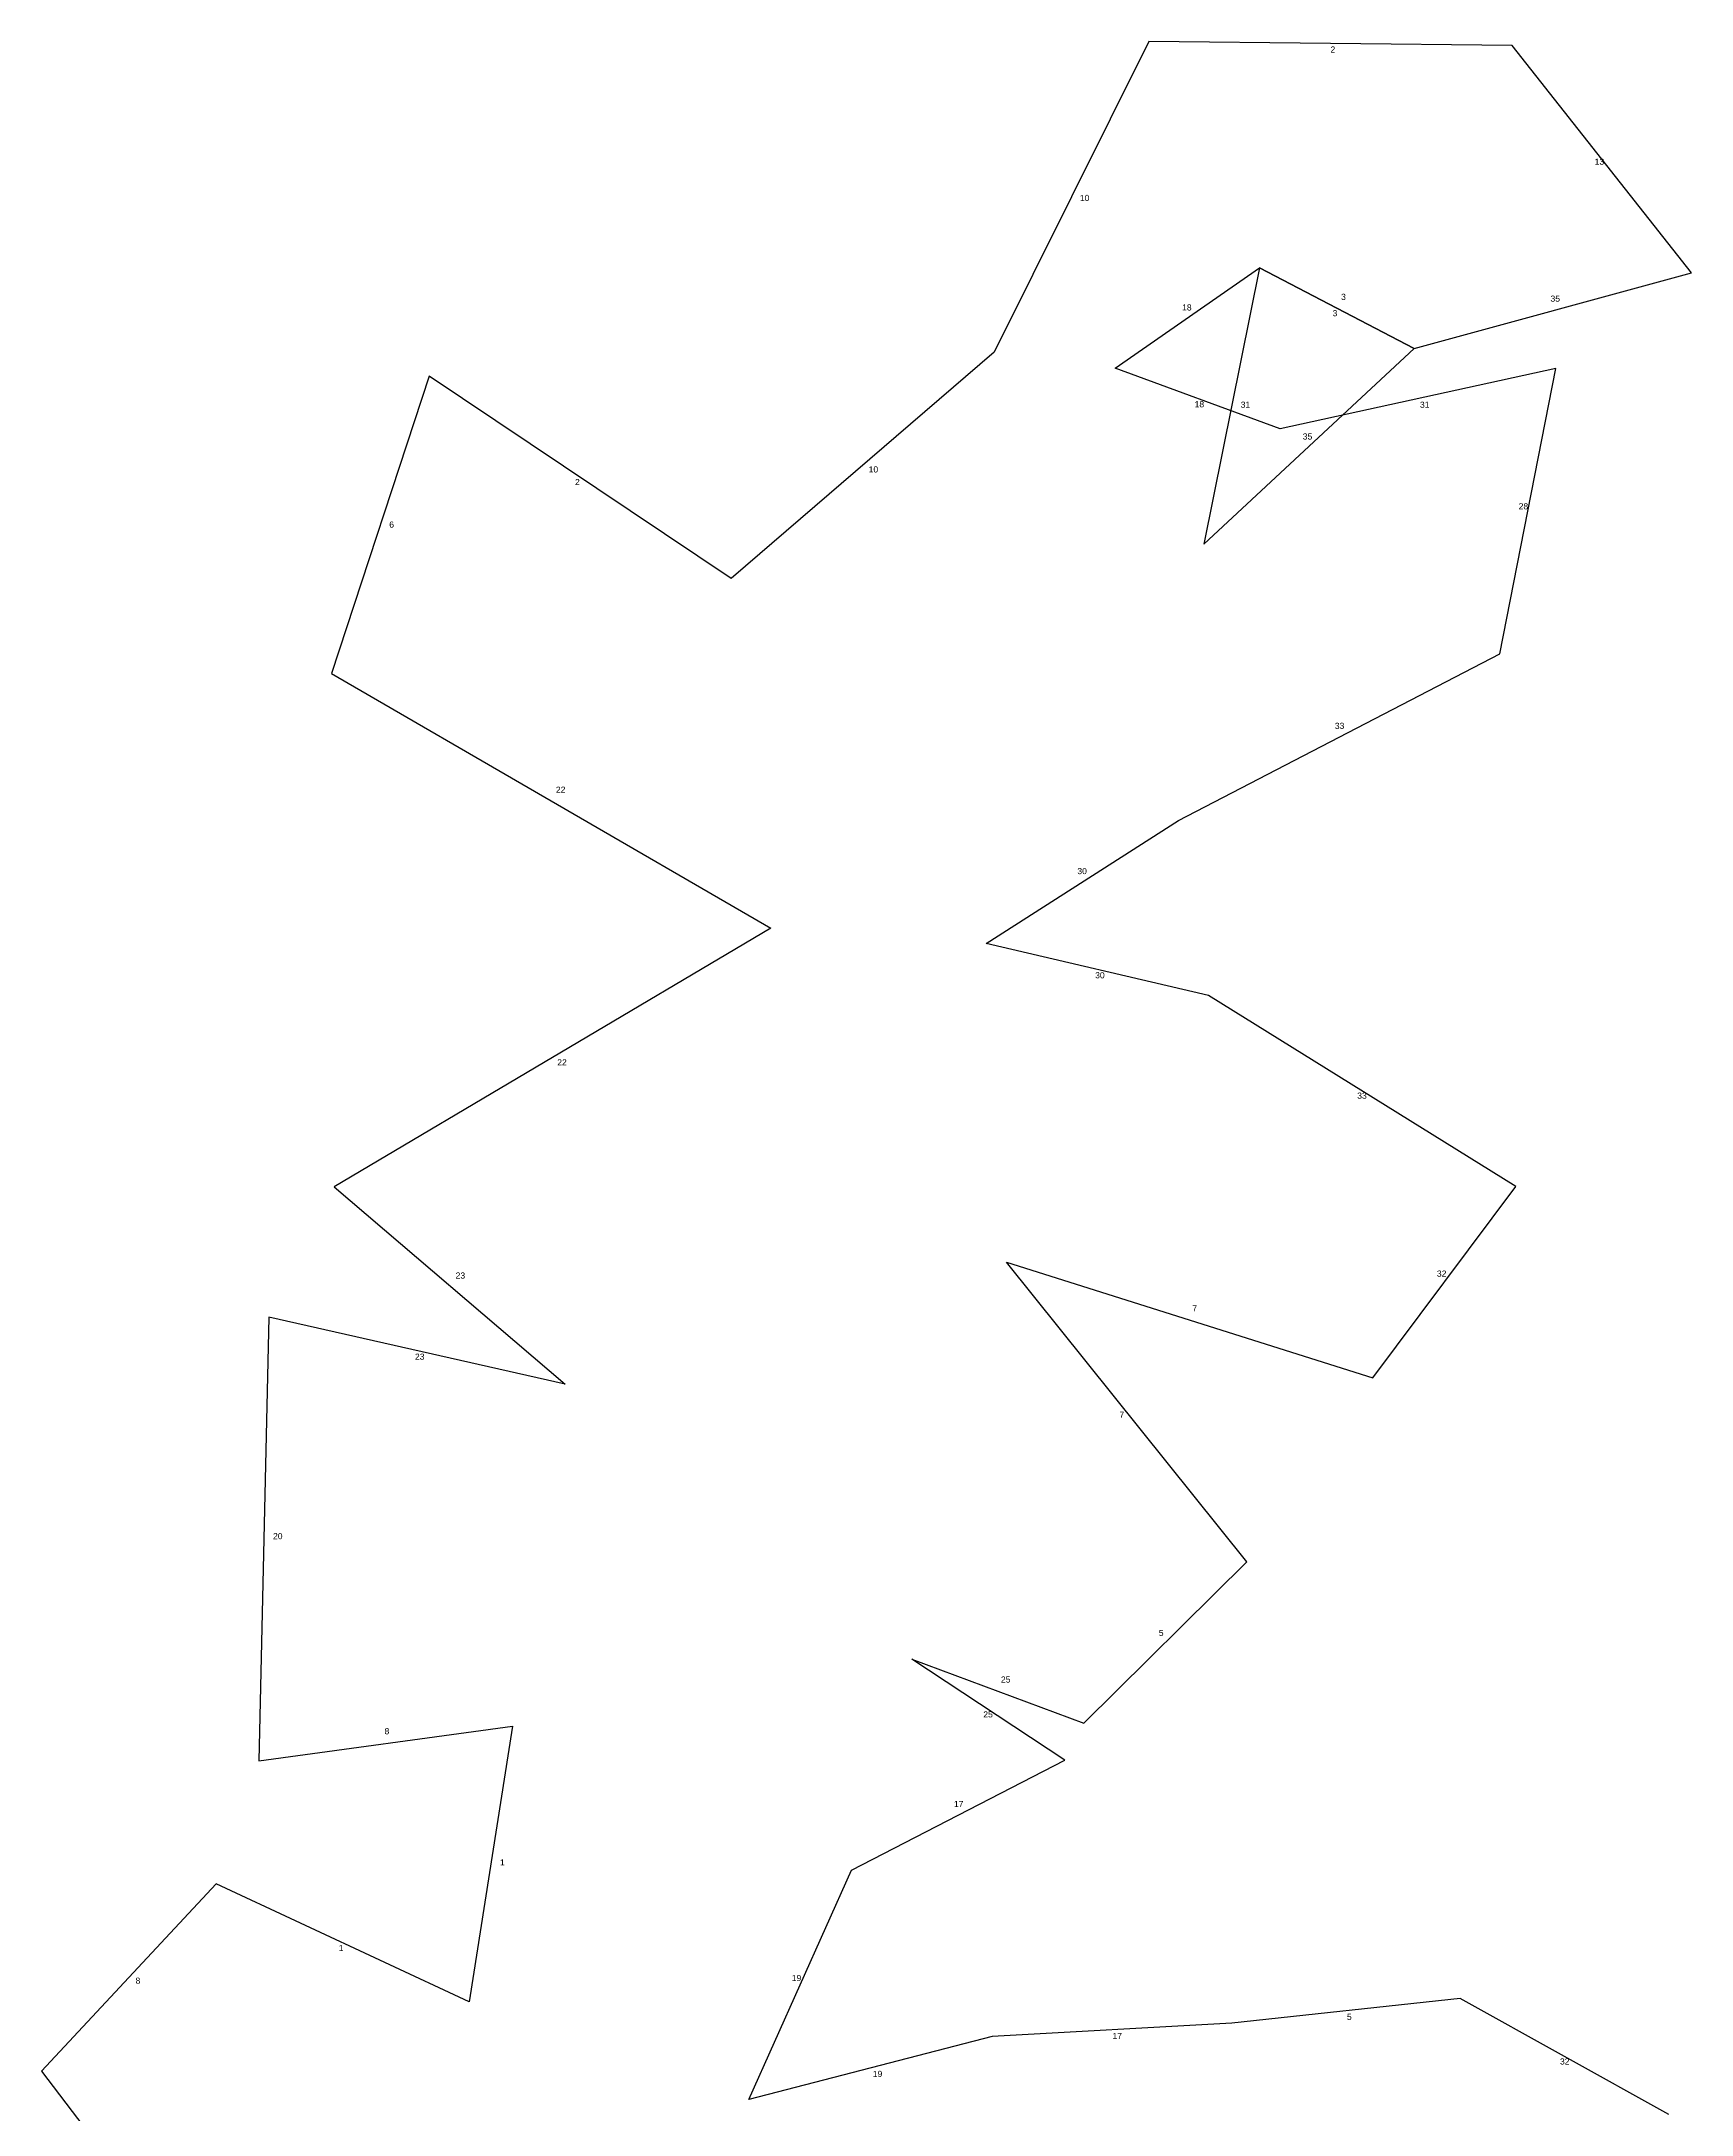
# Model space of a CAD drawing. Extents: x -190 to 199, y -170 to 426.
# Drawn here: x -86.6 to 182.4, y 87.6 to 425.6 of the extents above; entities that cross this region are included whole.
import ezdxf

# ---------------------------------------------------------------- set-up
doc = ezdxf.new("R2010")
doc.units = 0
doc.styles.get("Standard").update_dxf_attribs({"font": 'arial.ttf'})

msp = doc.modelspace()

# ---------------------------------------------------------------- linework, layer by layer
at = {"color": 0}
for p, q in [((93.97, 425.58), (68.76, 374.9)), ((153.2, 424.95), (93.97, 425.58)), ((182.44, 387.87), (153.2, 424.95)), ((88.49, 372.29), (111.99, 388.69)), ((111.99, 388.69), (102.93, 343.62)), ((111.99, 388.69), (137.23, 375.54)), ((137.23, 375.54), (111.99, 388.69)), ((137.23, 375.54), (182.44, 387.87)), ((102.93, 343.62), (137.23, 375.54)), ((68.76, 374.9), (25.83, 338)), ((115.38, 362.41), (88.49, 372.29)), ((160.29, 372.25), (115.38, 362.41)), ((151.16, 325.76), (160.29, 372.25)), ((-23.36, 371), (-39.28, 322.55)), ((25.83, 338), (-23.36, 371)), ((98.79, 298.58), (151.16, 325.76)), ((-39.28, 322.55), (32.35, 281.04)), ((67.42, 278.53), (98.79, 298.58)), ((32.35, 281.04), (-38.87, 238.82)), ((103.67, 270.06), (67.42, 278.53)), ((153.78, 238.9), (103.67, 270.06)), ((-38.87, 238.82), (-1.22, 206.66)), ((130.46, 207.68), (153.78, 238.9)), ((109.93, 177.7), (70.74, 226.55)), ((70.74, 226.55), (130.46, 207.68)), ((-49.52, 217.57), (-51.16, 145.28)), ((-1.22, 206.66), (-49.52, 217.57)), ((83.34, 151.38), (109.93, 177.7)), ((55.29, 161.82), (83.34, 151.38)), ((80.27, 145.34), (55.29, 161.82)), ((-51.16, 145.28), (-9.77, 150.91)), ((-9.77, 150.91), (-16.87, 105.97)), ((45.46, 127.44), (80.27, 145.34)), ((-58.1, 125.21), (-86.59, 94.66)), ((-16.87, 105.97), (-58.1, 125.21)), ((28.73, 90.02), (45.46, 127.44)), ((144.69, 106.51), (107.49, 102.49)), ((178.76, 87.58), (144.69, 106.51)), ((107.49, 102.49), (68.41, 100.31)), ((68.41, 100.31), (28.73, 90.02)), ((-86.59, 94.66), (-63.25, 64.07))]:
    msp.add_line(p, q, dxfattribs=at)

# ---------------------------------------------------------------- texts
for s, p in [('2', (123.57, 423.77)), ('13', (166.64, 405.48)), ('10', (82.71, 399.57)), ('18', (99.38, 381.72)), ('3', (125.3, 383.45)), ('35', (159.44, 383.15)), ('3', (123.91, 380.79)), ('18', (101.42, 365.94)), ('31', (108.93, 365.86)), ('31', (138.16, 365.86)), ('35', (119.05, 360.68)), ('10', (48.27, 355.31)), ('2', (0.4, 353.25)), ('28', (154.25, 349.3)), ('6', (-29.89, 346.31)), ('33', (124.28, 313.5)), ('22', (-2.72, 303.09)), ('30', (82.3, 289.82)), ('30', (85.2, 272.84)), ('22', (-2.5, 258.64)), ('33', (127.93, 253.21)), ('23', (-19.07, 223.88)), ('32', (140.92, 224.19)), ('7', (101.05, 218.54)), ('23', (-25.7, 210.65)), ('7', (89.17, 201.19)), ('20', (-48.84, 181.39)), ('5', (95.58, 165.61)), ('25', (69.84, 158.01)), ('25', (66.96, 152.33)), ('8', (-30.66, 149.58)), ('17', (62.18, 137.72)), ('1', (-11.84, 128.2)), ('1', (-38.12, 114.23)), ('8', (-71.25, 108.91)), ('19', (35.73, 109.34)), ('5', (126.25, 103.01)), ('17', (88.03, 99.9)), ('19', (48.95, 93.71)), ('32', (160.99, 95.74))]:
    msp.add_text(s, height=1).set_placement(p)

doc.saveas('drawing.dxf')
